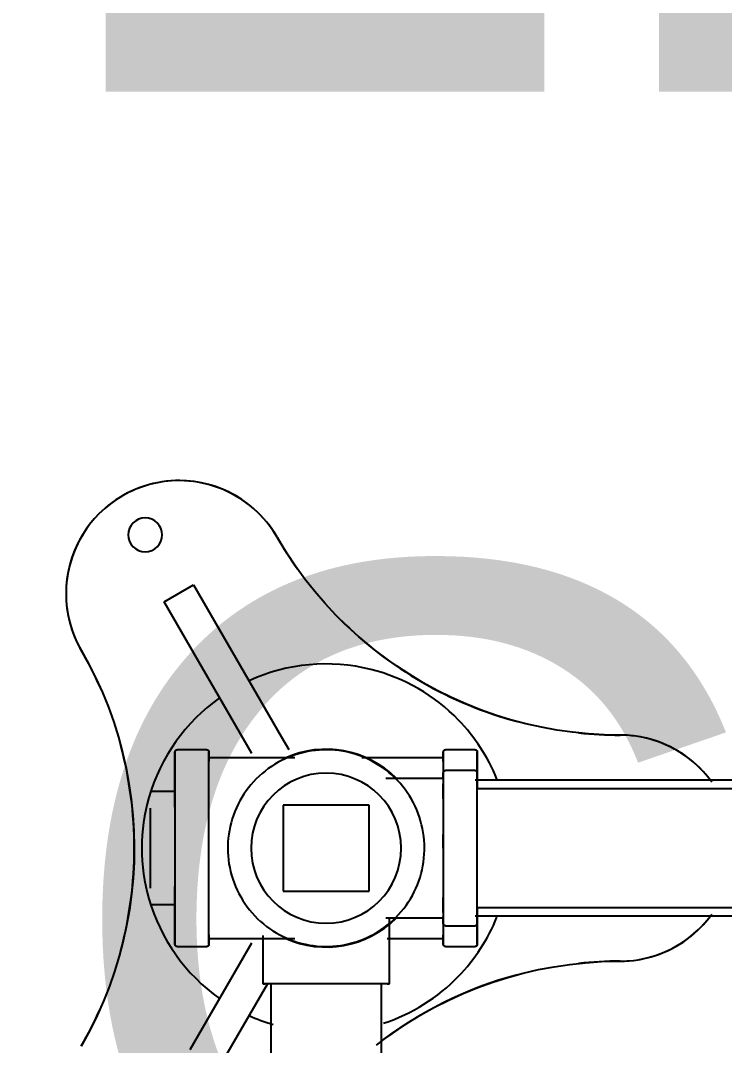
# Model space of a CAD drawing. Extents: x 14785 to 50894, y -3296 to 56414.
# Drawn here: x 39847.7 to 40045.3, y 44828.4 to 45116.4 of the extents above; entities that cross this region are included whole.
import ezdxf

# ---------------------------------------------------------------- set-up
doc = ezdxf.new("R2010")
doc.units = 0
doc.header["$MEASUREMENT"] = 0
doc.layers.add('A-Furniture', color=252, linetype='CONTINUOUS')
doc.layers.add('RM$TXT', color=4, linetype='CONTINUOUS')
doc.styles.add('Arial', font='arial.ttf')

msp = doc.modelspace()

# ---------------------------------------------------------------- linework, layer by layer
at = {"layer": 'A-Furniture'}
for p, q in [((39888.03, 44953.07), (39896.28, 44957.83)), ((39896.28, 44957.83), (39903.56, 44945.21)), ((39895.31, 44940.45), (39888.03, 44953.07)), ((39903.56, 44945.21), (39920.88, 44915.21)), ((39912.63, 44910.45), (39895.31, 44940.45)), ((39920.88, 44915.21), (39923, 44911.55)), ((39899.96, 44911.51), (39891.63, 44911.51)), ((39899.96, 44911.51), (39891.63, 44911.51)), ((39923.48, 44909.28), (39900.56, 44909.28)), ((39924.7, 44909.28), (39900.56, 44909.28)), ((39966.38, 44909.28), (39943.46, 44909.28)), ((39975.31, 44911.51), (39966.98, 44911.51)), ((39900.56, 44908.04), (39900.56, 44908.04)), ((39900.56, 44883.88), (39900.56, 44908.04)), ((39966.38, 44908.04), (39966.38, 44905.64)), ((39966.38, 44903.44), (39950.28, 44903.44)), ((39966.38, 44903.44), (39966.38, 44883.88)), ((39975.31, 44905.67), (39966.98, 44905.67)), ((39966.38, 44897.71), (39966.38, 44901.95)), ((39966.38, 44900.26), (39966.38, 44899.38)), ((40052.76, 44902.93), (39975.31, 44902.93)), ((40548.32, 44900.58), (39975.91, 44900.58)), ((39975.91, 44883.88), (39975.91, 44900.58)), ((39891.03, 44899.76), (39884.13, 44899.76)), ((39891.03, 44899.76), (39884.13, 44899.76)), ((39966.38, 44898.49), (39966.38, 44897.56)), ((39966.38, 44897.85), (39966.38, 44898.48)), ((39884.13, 44895.11), (39884.13, 44895.11)), ((39884.13, 44883.88), (39884.13, 44895.11)), ((39891.03, 44895.11), (39891.03, 44895.11)), ((39891.03, 44895.11), (39891.03, 44883.88)), ((39921.4, 44895.95), (39921.4, 44871.82)), ((39945.53, 44895.95), (39921.4, 44895.95)), ((39945.53, 44871.82), (39945.53, 44895.95)), ((39966.38, 44883.88), (39966.38, 44887.7)), ((39966.38, 44887.57), (39966.38, 44883.88)), ((39966.38, 44887.41), (39966.38, 44886.33)), ((39966.38, 44886.42), (39966.38, 44887.26)), ((39884.13, 44872.66), (39884.13, 44883.88)), ((39891.03, 44883.88), (39891.03, 44872.66)), ((39900.56, 44859.73), (39900.56, 44883.88)), ((39961.09, 44883.29), (39961.09, 44883.88)), ((39961.09, 44883.29), (39961.09, 44883.88)), ((39961.09, 44883.29), (39961.09, 44883.88)), ((39966.38, 44883.88), (39966.38, 44884.73)), ((39966.38, 44883.88), (39966.38, 44864.32)), ((39975.91, 44867.18), (39975.91, 44883.88)), ((39960.82, 44879.98), (39960.95, 44881.08)), ((39960.82, 44879.98), (39960.95, 44881.08)), ((39960.82, 44879.98), (39960.95, 44881.08)), ((39960.82, 44879.98), (39960.95, 44881.08)), ((39884.13, 44872.66), (39884.13, 44872.66)), ((39891.03, 44872.66), (39891.03, 44872.66)), ((39921.4, 44871.82), (39945.53, 44871.82)), ((39966.38, 44870.45), (39966.38, 44869.53)), ((39966.38, 44865.81), (39966.38, 44870.05)), ((39966.38, 44869.12), (39966.38, 44869.74)), ((39884.13, 44868.01), (39891.03, 44868.01)), ((39884.13, 44868.01), (39891.03, 44868.01)), ((39966.38, 44867.41), (39966.38, 44867.95)), ((39975.91, 44867.18), (40548.32, 44867.18)), ((39950.28, 44864.32), (39966.38, 44864.32)), ((39951.25, 44845.78), (39951.25, 44864.14)), ((39966.38, 44863.32), (39966.38, 44859.73)), ((39975.31, 44864.83), (40052.76, 44864.83)), ((39966.98, 44862.1), (39975.31, 44862.1)), ((39895.31, 44827.32), (39912.63, 44857.32)), ((39900.56, 44859.73), (39900.56, 44859.73)), ((39900.56, 44858.48), (39916.05, 44858.48)), ((39900.56, 44858.48), (39924.7, 44858.48)), ((39915.69, 44859.39), (39915.69, 44845.78)), ((39950.64, 44858.48), (39966.38, 44858.48)), ((39891.63, 44856.26), (39899.96, 44856.26)), ((39891.63, 44856.26), (39899.96, 44856.26)), ((39966.98, 44856.26), (39975.31, 44856.26)), ((39916.97, 44845.78), (39903.56, 44822.55)), ((39951.25, 44845.78), (39915.69, 44845.78)), ((39915.69, 44845.78), (39916.3, 44845.78)), ((39917.91, 44845.78), (39917.91, 44780.77)), ((39949.03, 44780.77), (39949.03, 44845.78)), ((39950.64, 44845.78), (39951.25, 44845.78))]:
    msp.add_line(p, q, dxfattribs=at)
at = {"layer": 'A-Furniture', "flags": 128}
for points in [[(39919.69, 44971.25), (39919.03, 44972.34), (39918.33, 44973.39), (39917.59, 44974.43), (39916.81, 44975.43), (39915.99, 44976.39), (39915.13, 44977.33), (39914.23, 44978.23), (39913.3, 44979.09), (39912.34, 44979.92), (39911.34, 44980.7), (39910.31, 44981.45), (39909.25, 44982.15), (39908.17, 44982.81), (39907.06, 44983.43), (39905.92, 44984), (39904.77, 44984.53), (39903.59, 44985.01), (39902.4, 44985.44), (39901.19, 44985.82), (39899.96, 44986.16), (39898.73, 44986.44), (39897.48, 44986.68), (39896.22, 44986.87), (39894.96, 44987), (39893.69, 44987.09), (39892.42, 44987.12), (39891.15, 44987.11), (39889.89, 44987.04), (39888.62, 44986.92), (39887.36, 44986.75), (39886.11, 44986.53), (39884.87, 44986.27), (39883.64, 44985.95), (39882.42, 44985.58), (39881.22, 44985.17), (39880.04, 44984.71), (39878.88, 44984.2), (39877.74, 44983.64), (39876.62, 44983.04), (39875.52, 44982.39), (39874.46, 44981.71), (39873.42, 44980.98), (39872.41, 44980.2), (39871.43, 44979.39), (39870.49, 44978.54), (39869.58, 44977.66), (39868.71, 44976.73), (39867.87, 44975.78), (39867.07, 44974.79), (39866.32, 44973.77), (39865.6, 44972.72), (39864.93, 44971.64), (39864.3, 44970.54), (39863.72, 44969.41), (39863.18, 44968.26), (39862.69, 44967.09), (39862.24, 44965.9), (39861.84, 44964.7), (39861.5, 44963.47), (39861.2, 44962.24), (39860.95, 44960.99), (39860.75, 44959.74), (39860.6, 44958.48), (39860.5, 44957.21), (39860.45, 44955.94), (39860.45, 44954.67), (39860.51, 44953.41), (39860.61, 44952.14), (39860.76, 44950.88), (39860.97, 44949.63), (39861.22, 44948.38), (39861.53, 44947.15), (39861.88, 44945.93), (39862.28, 44944.72), (39862.73, 44943.54), (39863.23, 44942.37), (39863.77, 44941.22), (39864.36, 44940.1), (39864.7, 44939.5)], [(40016.02, 44915.63), (40011.57, 44915.72), (40007.13, 44915.99), (40002.7, 44916.43), (39998.3, 44917.05), (39993.92, 44917.85), (39989.58, 44918.82), (39985.28, 44919.96), (39981.03, 44921.28), (39976.84, 44922.76), (39972.7, 44924.41), (39968.64, 44926.23), (39964.66, 44928.2), (39960.75, 44930.34), (39956.94, 44932.62), (39953.21, 44935.06), (39949.59, 44937.65), (39946.08, 44940.37), (39942.68, 44943.24), (39939.39, 44946.24), (39936.23, 44949.37), (39933.19, 44952.62), (39930.29, 44955.99), (39927.52, 44959.48), (39924.9, 44963.07), (39922.42, 44966.77), (39920.09, 44970.56), (39919.69, 44971.25)], [(39864.7, 44939.5), (39866.85, 44935.6), (39868.83, 44931.62), (39870.66, 44927.57), (39872.33, 44923.44), (39873.83, 44919.25), (39875.16, 44915.01), (39876.32, 44910.71), (39877.3, 44906.37), (39878.12, 44902), (39878.75, 44897.6), (39879.21, 44893.17), (39879.49, 44888.73), (39879.6, 44884.28), (39879.53, 44879.83), (39879.28, 44875.39), (39878.85, 44870.96), (39878.24, 44866.56), (39877.46, 44862.18), (39876.51, 44857.83), (39875.38, 44853.53), (39874.08, 44849.27), (39872.61, 44845.07), (39870.98, 44840.94), (39869.18, 44836.87), (39867.21, 44832.87), (39865.1, 44828.96), (39864.7, 44828.27)], [(40041.69, 44902.57), (40040.92, 44903.58), (40040.11, 44904.56), (40039.27, 44905.51), (40038.38, 44906.42), (40037.47, 44907.3), (40036.51, 44908.13), (40035.53, 44908.93), (40034.51, 44909.69), (40033.46, 44910.41), (40032.39, 44911.09), (40031.29, 44911.72), (40030.16, 44912.31), (40029.01, 44912.85), (40027.84, 44913.35), (40026.66, 44913.8), (40025.45, 44914.2), (40024.23, 44914.55), (40023, 44914.86), (40021.75, 44915.11), (40020.5, 44915.32), (40019.24, 44915.47), (40017.97, 44915.57), (40016.71, 44915.63), (40016.02, 44915.63)], [(39891.03, 44910.91), (39891.03, 44910.93), (39891.04, 44910.96), (39891.04, 44910.98), (39891.04, 44911), (39891.05, 44911.03), (39891.05, 44911.05), (39891.06, 44911.07), (39891.06, 44911.1), (39891.07, 44911.12), (39891.08, 44911.14), (39891.09, 44911.16), (39891.1, 44911.18), (39891.11, 44911.21), (39891.12, 44911.23), (39891.14, 44911.25), (39891.15, 44911.27), (39891.17, 44911.28), (39891.18, 44911.3), (39891.2, 44911.32), (39891.21, 44911.34), (39891.23, 44911.35), (39891.25, 44911.37), (39891.27, 44911.38), (39891.29, 44911.4), (39891.31, 44911.41), (39891.33, 44911.42), (39891.35, 44911.44), (39891.37, 44911.45), (39891.39, 44911.46), (39891.41, 44911.46), (39891.44, 44911.47), (39891.46, 44911.48), (39891.48, 44911.49), (39891.5, 44911.49), (39891.53, 44911.5), (39891.55, 44911.5), (39891.58, 44911.5), (39891.6, 44911.5), (39891.62, 44911.51), (39891.63, 44911.51)], [(39891.03, 44910.91), (39891.03, 44910.93), (39891.04, 44910.96), (39891.04, 44910.98), (39891.04, 44911), (39891.05, 44911.03), (39891.05, 44911.05), (39891.06, 44911.07), (39891.06, 44911.1), (39891.07, 44911.12), (39891.08, 44911.14), (39891.09, 44911.16), (39891.1, 44911.18), (39891.11, 44911.21), (39891.12, 44911.23), (39891.14, 44911.25), (39891.15, 44911.27), (39891.17, 44911.28), (39891.18, 44911.3), (39891.2, 44911.32), (39891.21, 44911.34), (39891.23, 44911.35), (39891.25, 44911.37), (39891.27, 44911.38), (39891.29, 44911.4), (39891.31, 44911.41), (39891.33, 44911.42), (39891.35, 44911.44), (39891.37, 44911.45), (39891.39, 44911.46), (39891.41, 44911.46), (39891.44, 44911.47), (39891.46, 44911.48), (39891.48, 44911.49), (39891.5, 44911.49), (39891.53, 44911.5), (39891.55, 44911.5), (39891.58, 44911.5), (39891.6, 44911.5), (39891.62, 44911.51), (39891.63, 44911.51)], [(39891.03, 44895.39), (39891.03, 44896.36), (39891.03, 44897.31), (39891.03, 44898.24), (39891.03, 44899.14), (39891.03, 44900.02), (39891.03, 44900.88), (39891.03, 44901.7), (39891.03, 44902.5), (39891.03, 44903.27), (39891.03, 44904.01), (39891.03, 44904.71), (39891.03, 44905.39), (39891.03, 44906.02), (39891.03, 44906.63), (39891.03, 44907.19), (39891.03, 44907.72), (39891.03, 44908.21), (39891.03, 44908.66), (39891.03, 44909.07), (39891.03, 44909.44), (39891.03, 44909.78), (39891.03, 44910.06), (39891.03, 44910.31), (39891.03, 44910.52), (39891.03, 44910.68), (39891.03, 44910.8), (39891.03, 44910.88), (39891.03, 44910.91)], [(39891.03, 44910.91), (39891.03, 44910.89), (39891.03, 44910.82), (39891.03, 44910.72), (39891.03, 44910.56), (39891.03, 44910.37), (39891.03, 44910.14), (39891.03, 44909.86), (39891.03, 44909.54), (39891.03, 44909.18), (39891.03, 44908.78), (39891.03, 44908.34), (39891.03, 44907.86), (39891.03, 44907.34), (39891.03, 44906.78), (39891.03, 44906.19), (39891.03, 44905.56), (39891.03, 44904.9), (39891.03, 44904.2), (39891.03, 44903.47), (39891.03, 44902.71), (39891.03, 44901.92), (39891.03, 44901.1), (39891.03, 44900.26), (39891.03, 44899.38), (39891.03, 44898.49), (39891.03, 44897.56), (39891.03, 44896.62), (39891.03, 44895.66), (39891.03, 44894.68)], [(39891.03, 44895.39), (39891.03, 44896.36), (39891.03, 44897.31), (39891.03, 44898.24), (39891.03, 44899.14), (39891.03, 44900.02), (39891.03, 44900.88), (39891.03, 44901.7), (39891.03, 44902.5), (39891.03, 44903.27), (39891.03, 44904.01), (39891.03, 44904.71), (39891.03, 44905.39), (39891.03, 44906.02), (39891.03, 44906.63), (39891.03, 44907.19), (39891.03, 44907.72), (39891.03, 44908.21), (39891.03, 44908.66), (39891.03, 44909.07), (39891.03, 44909.44), (39891.03, 44909.78), (39891.03, 44910.06), (39891.03, 44910.31), (39891.03, 44910.52), (39891.03, 44910.68), (39891.03, 44910.8), (39891.03, 44910.88), (39891.03, 44910.91)], [(39891.03, 44910.91), (39891.03, 44910.89), (39891.03, 44910.82), (39891.03, 44910.72), (39891.03, 44910.56), (39891.03, 44910.37), (39891.03, 44910.14), (39891.03, 44909.86), (39891.03, 44909.54), (39891.03, 44909.18), (39891.03, 44908.78), (39891.03, 44908.34), (39891.03, 44907.86), (39891.03, 44907.34), (39891.03, 44906.78), (39891.03, 44906.19), (39891.03, 44905.56), (39891.03, 44904.9), (39891.03, 44904.2), (39891.03, 44903.47), (39891.03, 44902.71), (39891.03, 44901.92), (39891.03, 44901.1), (39891.03, 44900.26), (39891.03, 44899.38), (39891.03, 44898.49), (39891.03, 44897.56), (39891.03, 44896.62), (39891.03, 44895.66), (39891.03, 44894.68), (39891.03, 44893.68), (39891.03, 44892.66), (39891.03, 44891.63), (39891.03, 44890.59), (39891.03, 44889.54), (39891.03, 44888.48), (39891.03, 44887.41), (39891.03, 44886.33), (39891.03, 44885.26), (39891.03, 44884.17), (39891.03, 44883.88)], [(39899.96, 44911.51), (39899.99, 44911.5), (39900.01, 44911.5), (39900.03, 44911.5), (39900.06, 44911.5), (39900.08, 44911.49), (39900.1, 44911.49), (39900.13, 44911.48), (39900.15, 44911.48), (39900.17, 44911.47), (39900.2, 44911.46), (39900.22, 44911.45), (39900.24, 44911.44), (39900.26, 44911.43), (39900.28, 44911.41), (39900.3, 44911.4), (39900.32, 44911.39), (39900.34, 44911.37), (39900.36, 44911.36), (39900.37, 44911.34), (39900.39, 44911.32), (39900.41, 44911.31), (39900.42, 44911.29), (39900.44, 44911.27), (39900.45, 44911.25), (39900.46, 44911.23), (39900.48, 44911.21), (39900.49, 44911.19), (39900.5, 44911.17), (39900.51, 44911.15), (39900.52, 44911.13), (39900.53, 44911.1), (39900.53, 44911.08), (39900.54, 44911.06), (39900.55, 44911.03), (39900.55, 44911.01), (39900.55, 44910.99), (39900.56, 44910.96), (39900.56, 44910.94), (39900.56, 44910.92), (39900.56, 44910.91)], [(39899.96, 44911.51), (39899.99, 44911.5), (39900.01, 44911.5), (39900.03, 44911.5), (39900.06, 44911.5), (39900.08, 44911.49), (39900.1, 44911.49), (39900.13, 44911.48), (39900.15, 44911.48), (39900.17, 44911.47), (39900.2, 44911.46), (39900.22, 44911.45), (39900.24, 44911.44), (39900.26, 44911.43), (39900.28, 44911.41), (39900.3, 44911.4), (39900.32, 44911.39), (39900.34, 44911.37), (39900.36, 44911.36), (39900.37, 44911.34), (39900.39, 44911.32), (39900.41, 44911.31), (39900.42, 44911.29), (39900.44, 44911.27), (39900.45, 44911.25), (39900.46, 44911.23), (39900.48, 44911.21), (39900.49, 44911.19), (39900.5, 44911.17), (39900.51, 44911.15), (39900.52, 44911.13), (39900.53, 44911.1), (39900.53, 44911.08), (39900.54, 44911.06), (39900.55, 44911.03), (39900.55, 44911.01), (39900.55, 44910.99), (39900.56, 44910.96), (39900.56, 44910.94), (39900.56, 44910.92), (39900.56, 44910.91)], [(39900.56, 44908.21), (39900.56, 44908.66), (39900.56, 44909.07), (39900.56, 44909.44), (39900.56, 44909.78), (39900.56, 44910.06), (39900.56, 44910.31), (39900.56, 44910.52), (39900.56, 44910.68), (39900.56, 44910.8), (39900.56, 44910.88), (39900.56, 44910.91)], [(39900.56, 44910.91), (39900.56, 44910.89), (39900.56, 44910.82), (39900.56, 44910.72), (39900.56, 44910.56), (39900.56, 44910.37), (39900.56, 44910.14), (39900.56, 44909.86), (39900.56, 44909.54), (39900.56, 44909.18), (39900.56, 44908.78), (39900.56, 44908.34)], [(39900.56, 44883.88), (39900.56, 44884.96), (39900.56, 44886.04), (39900.56, 44887.12), (39900.56, 44888.19), (39900.56, 44889.25), (39900.56, 44890.31), (39900.56, 44891.35), (39900.56, 44892.38), (39900.56, 44893.4), (39900.56, 44894.41), (39900.56, 44895.39), (39900.56, 44896.36), (39900.56, 44897.31), (39900.56, 44898.24), (39900.56, 44899.14), (39900.56, 44900.02), (39900.56, 44900.88), (39900.56, 44901.7), (39900.56, 44902.5), (39900.56, 44903.27), (39900.56, 44904.01), (39900.56, 44904.71), (39900.56, 44905.39), (39900.56, 44906.02), (39900.56, 44906.63), (39900.56, 44907.19), (39900.56, 44907.72), (39900.56, 44908.21), (39900.56, 44908.66), (39900.56, 44909.07), (39900.56, 44909.44), (39900.56, 44909.78), (39900.56, 44910.06), (39900.56, 44910.31), (39900.56, 44910.52), (39900.56, 44910.68), (39900.56, 44910.8), (39900.56, 44910.88), (39900.56, 44910.91)], [(39900.56, 44910.91), (39900.56, 44910.89), (39900.56, 44910.82), (39900.56, 44910.72), (39900.56, 44910.56), (39900.56, 44910.37), (39900.56, 44910.14), (39900.56, 44909.86), (39900.56, 44909.54), (39900.56, 44909.18), (39900.56, 44908.78), (39900.56, 44908.34)], [(39961.09, 44883.88), (39961.07, 44884.99), (39961, 44886.09), (39960.89, 44887.19), (39960.74, 44888.28), (39960.54, 44889.37), (39960.3, 44890.45), (39960.02, 44891.52), (39959.69, 44892.57), (39959.32, 44893.61), (39958.91, 44894.64), (39958.46, 44895.65), (39957.97, 44896.64), (39957.44, 44897.61), (39956.87, 44898.56), (39956.27, 44899.48), (39955.63, 44900.38), (39954.95, 44901.25), (39954.24, 44902.1), (39953.49, 44902.91), (39952.71, 44903.7), (39951.91, 44904.45), (39951.07, 44905.17), (39950.2, 44905.86), (39949.31, 44906.51), (39948.39, 44907.13), (39947.45, 44907.7), (39946.49, 44908.24), (39945.5, 44908.75), (39944.5, 44909.21), (39943.48, 44909.63), (39942.44, 44910.01), (39941.39, 44910.35), (39940.32, 44910.64), (39939.25, 44910.89), (39938.16, 44911.1), (39937.07, 44911.27), (39935.97, 44911.39), (39934.87, 44911.47), (39933.77, 44911.5), (39932.66, 44911.49), (39931.56, 44911.44), (39930.46, 44911.34), (39929.36, 44911.2), (39928.27, 44911.01), (39927.19, 44910.78), (39926.12, 44910.51), (39925.06, 44910.2), (39924.02, 44909.84), (39922.99, 44909.44), (39921.97, 44909), (39920.98, 44908.52), (39920, 44908), (39919.05, 44907.44), (39918.12, 44906.85), (39917.21, 44906.22), (39916.33, 44905.55), (39915.48, 44904.84), (39914.66, 44904.11), (39913.86, 44903.34), (39913.1, 44902.54), (39912.37, 44901.71), (39911.67, 44900.85), (39911.01, 44899.97), (39910.39, 44899.06), (39909.8, 44898.12), (39909.25, 44897.16), (39908.74, 44896.19), (39908.27, 44895.19), (39907.83, 44894.17), (39907.44, 44893.14), (39907.09, 44892.09), (39906.79, 44891.03), (39906.52, 44889.95), (39906.3, 44888.87), (39906.12, 44887.78), (39905.99, 44886.68), (39905.9, 44885.58), (39905.85, 44884.48), (39905.85, 44883.88)], [(39952.71, 44903.7), (39951.91, 44904.45), (39951.07, 44905.17), (39950.2, 44905.86), (39949.31, 44906.51), (39948.39, 44907.13), (39947.45, 44907.7), (39946.49, 44908.24), (39945.5, 44908.75), (39944.5, 44909.21), (39943.48, 44909.63), (39942.44, 44910.01), (39941.39, 44910.35), (39940.32, 44910.64), (39939.25, 44910.89), (39938.16, 44911.1), (39937.07, 44911.27), (39935.97, 44911.39), (39934.87, 44911.47), (39933.77, 44911.5), (39932.66, 44911.49), (39931.56, 44911.44), (39930.46, 44911.34), (39929.36, 44911.2), (39928.27, 44911.01), (39927.19, 44910.78), (39926.12, 44910.51), (39925.06, 44910.2), (39924.02, 44909.84), (39922.99, 44909.44), (39921.97, 44909), (39920.98, 44908.52), (39920, 44908), (39919.05, 44907.44), (39918.12, 44906.85), (39917.21, 44906.22), (39916.33, 44905.55), (39915.48, 44904.84), (39914.66, 44904.11), (39913.86, 44903.34), (39913.1, 44902.54), (39912.37, 44901.71), (39911.67, 44900.85), (39911.01, 44899.97), (39910.39, 44899.06), (39909.8, 44898.12), (39909.25, 44897.16), (39908.74, 44896.19), (39908.27, 44895.19), (39907.83, 44894.17), (39907.44, 44893.14), (39907.09, 44892.09), (39906.79, 44891.03), (39906.52, 44889.95), (39906.3, 44888.87), (39906.12, 44887.78), (39905.99, 44886.68), (39905.9, 44885.58), (39905.85, 44884.48), (39905.85, 44883.88)], [(39952.71, 44903.7), (39951.91, 44904.45), (39951.07, 44905.17), (39950.2, 44905.86), (39949.31, 44906.51), (39948.39, 44907.13), (39947.45, 44907.7), (39946.49, 44908.24), (39945.5, 44908.75), (39944.5, 44909.21), (39943.48, 44909.63), (39942.44, 44910.01), (39941.39, 44910.35), (39940.32, 44910.64), (39939.25, 44910.89), (39938.16, 44911.1), (39937.07, 44911.27), (39935.97, 44911.39), (39934.87, 44911.47), (39933.77, 44911.5), (39932.66, 44911.49), (39931.56, 44911.44), (39930.46, 44911.34), (39929.36, 44911.2), (39928.27, 44911.01), (39927.19, 44910.78), (39926.12, 44910.51), (39925.06, 44910.2), (39924.02, 44909.84), (39922.99, 44909.44), (39921.97, 44909), (39920.98, 44908.52), (39920, 44908), (39919.05, 44907.44), (39918.12, 44906.85), (39917.21, 44906.22), (39916.33, 44905.55), (39915.48, 44904.84), (39914.66, 44904.11), (39913.86, 44903.34), (39913.1, 44902.54), (39912.37, 44901.71), (39911.67, 44900.85), (39911.01, 44899.97), (39910.39, 44899.06), (39909.8, 44898.12), (39909.25, 44897.16), (39908.74, 44896.19), (39908.27, 44895.19), (39907.83, 44894.17), (39907.44, 44893.14), (39907.09, 44892.09), (39906.79, 44891.03), (39906.52, 44889.95), (39906.3, 44888.87), (39906.12, 44887.78), (39905.99, 44886.68), (39905.9, 44885.58), (39905.85, 44884.48), (39905.85, 44883.88)], [(39952.71, 44903.7), (39951.91, 44904.45), (39951.07, 44905.17), (39950.2, 44905.86), (39949.31, 44906.51), (39948.39, 44907.13), (39947.45, 44907.7), (39946.49, 44908.24), (39945.5, 44908.75), (39944.5, 44909.21), (39943.48, 44909.63), (39942.44, 44910.01), (39941.39, 44910.35), (39940.32, 44910.64), (39939.25, 44910.89), (39938.16, 44911.1), (39937.07, 44911.27), (39935.97, 44911.39), (39934.87, 44911.47), (39933.77, 44911.5), (39932.66, 44911.49), (39931.56, 44911.44), (39930.46, 44911.34), (39929.36, 44911.2), (39928.27, 44911.01), (39927.19, 44910.78), (39926.12, 44910.51), (39925.06, 44910.2), (39924.02, 44909.84), (39922.99, 44909.44), (39921.97, 44909), (39920.98, 44908.52)], [(39922.99, 44909.44), (39921.97, 44909), (39920.98, 44908.52)], [(39922.99, 44909.44), (39921.97, 44909), (39920.98, 44908.52)], [(39922.99, 44909.44), (39921.97, 44909), (39920.98, 44908.52)], [(39922.99, 44909.44), (39921.97, 44909), (39920.98, 44908.52)], [(39941.39, 44910.35), (39940.32, 44910.64), (39939.25, 44910.89), (39938.16, 44911.1), (39937.07, 44911.27), (39935.97, 44911.39), (39934.87, 44911.47), (39933.77, 44911.5), (39932.66, 44911.49), (39931.56, 44911.44), (39930.46, 44911.34), (39929.36, 44911.2), (39928.27, 44911.01), (39927.19, 44910.78), (39926.12, 44910.51)], [(39941.39, 44910.35), (39940.32, 44910.64), (39939.25, 44910.89), (39938.16, 44911.1), (39937.07, 44911.27), (39935.97, 44911.39), (39934.87, 44911.47), (39933.77, 44911.5), (39932.66, 44911.49), (39931.56, 44911.44), (39930.46, 44911.34), (39929.36, 44911.2), (39928.27, 44911.01), (39927.19, 44910.78), (39926.12, 44910.51)], [(39941.39, 44910.35), (39940.32, 44910.64), (39939.25, 44910.89), (39938.16, 44911.1), (39937.07, 44911.27), (39935.97, 44911.39), (39934.87, 44911.47), (39933.77, 44911.5), (39932.66, 44911.49), (39931.56, 44911.44), (39930.46, 44911.34), (39929.36, 44911.2), (39928.27, 44911.01), (39927.19, 44910.78), (39926.12, 44910.51)], [(39941.39, 44910.35), (39940.32, 44910.64), (39939.25, 44910.89), (39938.16, 44911.1), (39937.07, 44911.27), (39935.97, 44911.39), (39934.87, 44911.47), (39933.77, 44911.5), (39932.66, 44911.49), (39931.56, 44911.44), (39930.46, 44911.34), (39929.36, 44911.2), (39928.27, 44911.01), (39927.19, 44910.78), (39926.12, 44910.51)], [(39945.5, 44908.75), (39944.5, 44909.21), (39943.48, 44909.63)], [(39945.5, 44908.75), (39944.5, 44909.21), (39943.48, 44909.63)], [(39952.71, 44903.7), (39951.91, 44904.45), (39951.07, 44905.17), (39950.2, 44905.86), (39949.31, 44906.51), (39948.39, 44907.13), (39947.45, 44907.7), (39946.49, 44908.24), (39945.5, 44908.75), (39944.5, 44909.21), (39943.48, 44909.63)], [(39945.5, 44908.75), (39944.5, 44909.21), (39943.48, 44909.63)], [(39966.38, 44910.91), (39966.38, 44910.93), (39966.38, 44910.96), (39966.38, 44910.98), (39966.39, 44911), (39966.39, 44911.03), (39966.4, 44911.05), (39966.4, 44911.07), (39966.41, 44911.1), (39966.42, 44911.12), (39966.43, 44911.14), (39966.44, 44911.16), (39966.45, 44911.18), (39966.46, 44911.21), (39966.47, 44911.23), (39966.48, 44911.25), (39966.5, 44911.27), (39966.51, 44911.28), (39966.53, 44911.3), (39966.54, 44911.32), (39966.56, 44911.34), (39966.58, 44911.35), (39966.6, 44911.37), (39966.61, 44911.38), (39966.63, 44911.4), (39966.65, 44911.41), (39966.67, 44911.42), (39966.7, 44911.44), (39966.72, 44911.45), (39966.74, 44911.46), (39966.76, 44911.46), (39966.78, 44911.47), (39966.8, 44911.48), (39966.83, 44911.49), (39966.85, 44911.49), (39966.87, 44911.5), (39966.9, 44911.5), (39966.92, 44911.5), (39966.95, 44911.5), (39966.97, 44911.51), (39966.98, 44911.51)], [(39966.38, 44908.21), (39966.38, 44908.66), (39966.38, 44909.07), (39966.38, 44909.44), (39966.38, 44909.78), (39966.38, 44910.06), (39966.38, 44910.31), (39966.38, 44910.52), (39966.38, 44910.68), (39966.38, 44910.8), (39966.38, 44910.88), (39966.38, 44910.91)], [(39966.38, 44910.91), (39966.38, 44910.89), (39966.38, 44910.82), (39966.38, 44910.72), (39966.38, 44910.56), (39966.38, 44910.37), (39966.38, 44910.14), (39966.38, 44909.86), (39966.38, 44909.54), (39966.38, 44909.18), (39966.38, 44908.78), (39966.38, 44908.34), (39966.38, 44907.86), (39966.38, 44907.34), (39966.38, 44906.78), (39966.38, 44906.19), (39966.38, 44905.56), (39966.38, 44904.9), (39966.38, 44904.2), (39966.38, 44903.47)], [(39975.31, 44911.51), (39975.33, 44911.5), (39975.36, 44911.5), (39975.38, 44911.5), (39975.4, 44911.5), (39975.43, 44911.49), (39975.45, 44911.49), (39975.47, 44911.48), (39975.5, 44911.48), (39975.52, 44911.47), (39975.54, 44911.46), (39975.56, 44911.45), (39975.58, 44911.44), (39975.61, 44911.43), (39975.63, 44911.41), (39975.65, 44911.4), (39975.67, 44911.39), (39975.68, 44911.37), (39975.7, 44911.36), (39975.72, 44911.34), (39975.74, 44911.32), (39975.75, 44911.31), (39975.77, 44911.29), (39975.78, 44911.27), (39975.8, 44911.25), (39975.81, 44911.23), (39975.82, 44911.21), (39975.84, 44911.19), (39975.85, 44911.17), (39975.86, 44911.15), (39975.86, 44911.13), (39975.87, 44911.1), (39975.88, 44911.08), (39975.89, 44911.06), (39975.89, 44911.03), (39975.9, 44911.01), (39975.9, 44910.99), (39975.9, 44910.96), (39975.9, 44910.94), (39975.91, 44910.92), (39975.91, 44910.91)], [(39975.91, 44900.88), (39975.91, 44901.7), (39975.91, 44902.5), (39975.91, 44903.27), (39975.91, 44904.01), (39975.91, 44904.71), (39975.91, 44905.39), (39975.91, 44906.02), (39975.91, 44906.63), (39975.91, 44907.19), (39975.91, 44907.72), (39975.91, 44908.21), (39975.91, 44908.66), (39975.91, 44909.07), (39975.91, 44909.44), (39975.91, 44909.78), (39975.91, 44910.06), (39975.91, 44910.31), (39975.91, 44910.52), (39975.91, 44910.68), (39975.91, 44910.8), (39975.91, 44910.88), (39975.91, 44910.91)], [(39975.91, 44910.91), (39975.91, 44910.89), (39975.91, 44910.82), (39975.91, 44910.72), (39975.91, 44910.56), (39975.91, 44910.37), (39975.91, 44910.14), (39975.91, 44909.86), (39975.91, 44909.54), (39975.91, 44909.18), (39975.91, 44908.78), (39975.91, 44908.34), (39975.91, 44907.86), (39975.91, 44907.34), (39975.91, 44906.78), (39975.91, 44906.19), (39975.91, 44905.56), (39975.91, 44904.9), (39975.91, 44904.2), (39975.91, 44903.47), (39975.91, 44902.71)], [(39966.38, 44905.07), (39966.38, 44905.09), (39966.38, 44905.12), (39966.38, 44905.14), (39966.39, 44905.17), (39966.39, 44905.19), (39966.4, 44905.21), (39966.4, 44905.24), (39966.41, 44905.26), (39966.42, 44905.28), (39966.43, 44905.3), (39966.44, 44905.32), (39966.45, 44905.35), (39966.46, 44905.37), (39966.47, 44905.39), (39966.48, 44905.41), (39966.5, 44905.43), (39966.51, 44905.44), (39966.53, 44905.46), (39966.54, 44905.48), (39966.56, 44905.5), (39966.58, 44905.51), (39966.6, 44905.53), (39966.61, 44905.54), (39966.63, 44905.56), (39966.65, 44905.57), (39966.67, 44905.58), (39966.7, 44905.6), (39966.72, 44905.61), (39966.74, 44905.62), (39966.76, 44905.63), (39966.78, 44905.63), (39966.8, 44905.64), (39966.83, 44905.65), (39966.85, 44905.65), (39966.87, 44905.66), (39966.9, 44905.66), (39966.92, 44905.66), (39966.95, 44905.67), (39966.97, 44905.67), (39966.98, 44905.67)], [(39966.38, 44903.31), (39966.38, 44903.63), (39966.38, 44903.92), (39966.38, 44904.18), (39966.38, 44904.41), (39966.38, 44904.6), (39966.38, 44904.76), (39966.38, 44904.89), (39966.38, 44904.98), (39966.38, 44905.04), (39966.38, 44905.07)], [(39966.38, 44905.07), (39966.38, 44905.05), (39966.38, 44905), (39966.38, 44904.92), (39966.38, 44904.8), (39966.38, 44904.65), (39966.38, 44904.46), (39966.38, 44904.25), (39966.38, 44903.99), (39966.38, 44903.71), (39966.38, 44903.4), (39966.38, 44903.05), (39966.38, 44902.68), (39966.38, 44902.27), (39966.38, 44901.83), (39966.38, 44901.37), (39966.38, 44900.88), (39966.38, 44900.36), (39966.38, 44899.81), (39966.38, 44899.24), (39966.38, 44898.64), (39966.38, 44898.02), (39966.38, 44897.38), (39966.38, 44896.72), (39966.38, 44896.03), (39966.38, 44895.33), (39966.38, 44894.61), (39966.38, 44893.87), (39966.38, 44893.11), (39966.38, 44892.34), (39966.38, 44891.56), (39966.38, 44890.76), (39966.38, 44889.96), (39966.38, 44889.14), (39966.38, 44888.32), (39966.38, 44887.48), (39966.38, 44886.65), (39966.38, 44885.8), (39966.38, 44884.96), (39966.38, 44884.11), (39966.38, 44883.88)], [(39975.31, 44905.67), (39975.33, 44905.67), (39975.36, 44905.66), (39975.38, 44905.66), (39975.4, 44905.66), (39975.43, 44905.65), (39975.45, 44905.65), (39975.47, 44905.64), (39975.5, 44905.64), (39975.52, 44905.63), (39975.54, 44905.62), (39975.56, 44905.61), (39975.58, 44905.6), (39975.61, 44905.59), (39975.63, 44905.57), (39975.65, 44905.56), (39975.67, 44905.55), (39975.68, 44905.53), (39975.7, 44905.52), (39975.72, 44905.5), (39975.74, 44905.49), (39975.75, 44905.47), (39975.77, 44905.45), (39975.78, 44905.43), (39975.8, 44905.41), (39975.81, 44905.39), (39975.82, 44905.37), (39975.84, 44905.35), (39975.85, 44905.33), (39975.86, 44905.31), (39975.86, 44905.29), (39975.87, 44905.26), (39975.88, 44905.24), (39975.89, 44905.22), (39975.89, 44905.2), (39975.9, 44905.17), (39975.9, 44905.15), (39975.9, 44905.12), (39975.9, 44905.1), (39975.91, 44905.08), (39975.91, 44905.07)], [(39975.91, 44883.88), (39975.91, 44884.73), (39975.91, 44885.58), (39975.91, 44886.42), (39975.91, 44887.26), (39975.91, 44888.09), (39975.91, 44888.92), (39975.91, 44889.74), (39975.91, 44890.55), (39975.91, 44891.35), (39975.91, 44892.13), (39975.91, 44892.91), (39975.91, 44893.67), (39975.91, 44894.41), (39975.91, 44895.14), (39975.91, 44895.85), (39975.91, 44896.54), (39975.91, 44897.21), (39975.91, 44897.85), (39975.91, 44898.48), (39975.91, 44899.08), (39975.91, 44899.66), (39975.91, 44900.21), (39975.91, 44900.74), (39975.91, 44901.24), (39975.91, 44901.71), (39975.91, 44902.16), (39975.91, 44902.57), (39975.91, 44902.95), (39975.91, 44903.31), (39975.91, 44903.63), (39975.91, 44903.92), (39975.91, 44904.18), (39975.91, 44904.41), (39975.91, 44904.6), (39975.91, 44904.76), (39975.91, 44904.89), (39975.91, 44904.98), (39975.91, 44905.04), (39975.91, 44905.07)], [(39975.91, 44905.07), (39975.91, 44905.05), (39975.91, 44905), (39975.91, 44904.92), (39975.91, 44904.8), (39975.91, 44904.65), (39975.91, 44904.46), (39975.91, 44904.25), (39975.91, 44903.99), (39975.91, 44903.71), (39975.91, 44903.4), (39975.91, 44903.05), (39975.91, 44902.68), (39975.91, 44902.27), (39975.91, 44901.83), (39975.91, 44901.37), (39975.91, 44900.88), (39975.91, 44900.36)], [(39966.38, 44899.66), (39966.38, 44900.21), (39966.38, 44900.74)], [(39891.03, 44883.88), (39891.03, 44882.8), (39891.03, 44881.72), (39891.03, 44880.65), (39891.03, 44879.58), (39891.03, 44878.51), (39891.03, 44877.46), (39891.03, 44876.41), (39891.03, 44875.38), (39891.03, 44874.36), (39891.03, 44873.36), (39891.03, 44872.37), (39891.03, 44871.4), (39891.03, 44870.45), (39891.03, 44869.53), (39891.03, 44868.62), (39891.03, 44867.74), (39891.03, 44866.89), (39891.03, 44866.06), (39891.03, 44865.26), (39891.03, 44864.49), (39891.03, 44863.76), (39891.03, 44863.05), (39891.03, 44862.38), (39891.03, 44861.74), (39891.03, 44861.14), (39891.03, 44860.57), (39891.03, 44860.05), (39891.03, 44859.56), (39891.03, 44859.1), (39891.03, 44858.69), (39891.03, 44858.32), (39891.03, 44857.99), (39891.03, 44857.7), (39891.03, 44857.45), (39891.03, 44857.25), (39891.03, 44857.09), (39891.03, 44856.97), (39891.03, 44856.89), (39891.03, 44856.86)], [(39900.56, 44856.86), (39900.56, 44856.88), (39900.56, 44856.94), (39900.56, 44857.05), (39900.56, 44857.2), (39900.56, 44857.39), (39900.56, 44857.63), (39900.56, 44857.91), (39900.56, 44858.23), (39900.56, 44858.59), (39900.56, 44858.99), (39900.56, 44859.43), (39900.56, 44859.91), (39900.56, 44860.43), (39900.56, 44860.98), (39900.56, 44861.58), (39900.56, 44862.2), (39900.56, 44862.87), (39900.56, 44863.56), (39900.56, 44864.29), (39900.56, 44865.05), (39900.56, 44865.84), (39900.56, 44866.66), (39900.56, 44867.51), (39900.56, 44868.38), (39900.56, 44869.28), (39900.56, 44870.2), (39900.56, 44871.14), (39900.56, 44872.11), (39900.56, 44873.09), (39900.56, 44874.09), (39900.56, 44875.1), (39900.56, 44876.13), (39900.56, 44877.18), (39900.56, 44878.23), (39900.56, 44879.29), (39900.56, 44880.36), (39900.56, 44881.43), (39900.56, 44882.51), (39900.56, 44883.59), (39900.56, 44883.88)], [(39905.85, 44883.88), (39905.87, 44882.78), (39905.94, 44881.68), (39906.05, 44880.58), (39906.2, 44879.48), (39906.4, 44878.4), (39906.64, 44877.32), (39906.92, 44876.25), (39907.25, 44875.19), (39907.62, 44874.15), (39908.03, 44873.13), (39908.48, 44872.12), (39908.97, 44871.13), (39909.5, 44870.16), (39910.07, 44869.21), (39910.67, 44868.29), (39911.31, 44867.39), (39911.99, 44866.51), (39912.7, 44865.67), (39913.45, 44864.85), (39914.22, 44864.07), (39915.03, 44863.31), (39915.87, 44862.59), (39916.74, 44861.91), (39917.63, 44861.25), (39918.55, 44860.64), (39919.49, 44860.06), (39920.45, 44859.52), (39921.43, 44859.02), (39922.44, 44858.56), (39923.46, 44858.14), (39924.5, 44857.76), (39925.55, 44857.42), (39926.61, 44857.12), (39927.69, 44856.87), (39928.77, 44856.66), (39929.87, 44856.5), (39930.96, 44856.37), (39932.07, 44856.3), (39933.17, 44856.26), (39934.28, 44856.27), (39935.38, 44856.33), (39936.48, 44856.42), (39937.58, 44856.57), (39938.66, 44856.75), (39939.75, 44856.98), (39940.82, 44857.26), (39941.88, 44857.57), (39942.92, 44857.93), (39943.95, 44858.33), (39944.96, 44858.77), (39945.96, 44859.25), (39946.94, 44859.76), (39947.89, 44860.32), (39948.82, 44860.92), (39949.73, 44861.55), (39950.61, 44862.22), (39951.46, 44862.92), (39952.28, 44863.66), (39953.08, 44864.43), (39953.84, 44865.22), (39954.57, 44866.05), (39955.26, 44866.91), (39955.93, 44867.8), (39956.55, 44868.71), (39957.14, 44869.64), (39957.69, 44870.6), (39958.2, 44871.58), (39958.67, 44872.58), (39959.11, 44873.6), (39959.5, 44874.63), (39959.85, 44875.68), (39960.15, 44876.74), (39960.42, 44877.81), (39960.64, 44878.89), (39960.82, 44879.98), (39960.95, 44881.08), (39961.04, 44882.18), (39961.09, 44883.29), (39961.09, 44883.88)], [(39905.85, 44883.88), (39905.87, 44882.78), (39905.94, 44881.68), (39906.05, 44880.58), (39906.2, 44879.48), (39906.4, 44878.4), (39906.64, 44877.32), (39906.92, 44876.25), (39907.25, 44875.19), (39907.62, 44874.15), (39908.03, 44873.13), (39908.48, 44872.12), (39908.97, 44871.13), (39909.5, 44870.16), (39910.07, 44869.21), (39910.67, 44868.29), (39911.31, 44867.39), (39911.99, 44866.51), (39912.7, 44865.67), (39913.45, 44864.85), (39914.22, 44864.07), (39915.03, 44863.31), (39915.87, 44862.59), (39916.74, 44861.91), (39917.63, 44861.25), (39918.55, 44860.64), (39919.49, 44860.06), (39920.45, 44859.52), (39921.43, 44859.02), (39922.44, 44858.56), (39923.46, 44858.14), (39924.5, 44857.76), (39925.55, 44857.42), (39926.61, 44857.12), (39927.69, 44856.87), (39928.77, 44856.66), (39929.87, 44856.5), (39930.96, 44856.37), (39932.07, 44856.3), (39933.17, 44856.26), (39934.28, 44856.27), (39935.38, 44856.33), (39936.48, 44856.42), (39937.58, 44856.57), (39938.66, 44856.75), (39939.75, 44856.98), (39940.82, 44857.26), (39941.88, 44857.57), (39942.92, 44857.93), (39943.95, 44858.33), (39944.96, 44858.77), (39945.96, 44859.25), (39946.94, 44859.76), (39947.89, 44860.32), (39948.82, 44860.92), (39949.73, 44861.55), (39950.61, 44862.22), (39951.46, 44862.92), (39952.28, 44863.66), (39953.08, 44864.43)], [(39905.85, 44883.88), (39905.87, 44882.78), (39905.94, 44881.68), (39906.05, 44880.58), (39906.2, 44879.48), (39906.4, 44878.4), (39906.64, 44877.32), (39906.92, 44876.25), (39907.25, 44875.19), (39907.62, 44874.15), (39908.03, 44873.13), (39908.48, 44872.12), (39908.97, 44871.13), (39909.5, 44870.16), (39910.07, 44869.21), (39910.67, 44868.29), (39911.31, 44867.39), (39911.99, 44866.51), (39912.7, 44865.67), (39913.45, 44864.85), (39914.22, 44864.07), (39915.03, 44863.31), (39915.87, 44862.59), (39916.74, 44861.91), (39917.63, 44861.25), (39918.55, 44860.64), (39919.49, 44860.06), (39920.45, 44859.52), (39921.43, 44859.02), (39922.44, 44858.56), (39923.46, 44858.14), (39924.5, 44857.76), (39925.55, 44857.42), (39926.61, 44857.12), (39927.69, 44856.87), (39928.77, 44856.66), (39929.87, 44856.5), (39930.96, 44856.37), (39932.07, 44856.3), (39933.17, 44856.26), (39934.28, 44856.27), (39935.38, 44856.33), (39936.48, 44856.42), (39937.58, 44856.57), (39938.66, 44856.75), (39939.75, 44856.98), (39940.82, 44857.26), (39941.88, 44857.57), (39942.92, 44857.93), (39943.95, 44858.33), (39944.96, 44858.77), (39945.96, 44859.25), (39946.94, 44859.76), (39947.89, 44860.32), (39948.82, 44860.92), (39949.73, 44861.55), (39950.61, 44862.22), (39951.46, 44862.92), (39952.28, 44863.66), (39953.08, 44864.43)], [(39966.38, 44885.26), (39966.38, 44884.17), (39966.38, 44883.88)], [(39966.38, 44883.88), (39966.38, 44883.04), (39966.38, 44882.19), (39966.38, 44881.35), (39966.38, 44880.51), (39966.38, 44879.67), (39966.38, 44878.85), (39966.38, 44878.03), (39966.38, 44877.22), (39966.38, 44876.42), (39966.38, 44875.63), (39966.38, 44874.86), (39966.38, 44874.1), (39966.38, 44873.36), (39966.38, 44872.63), (39966.38, 44871.92), (39966.38, 44871.23), (39966.38, 44870.56), (39966.38, 44869.91), (39966.38, 44869.29), (39966.38, 44868.68), (39966.38, 44868.11), (39966.38, 44867.55), (39966.38, 44867.03), (39966.38, 44866.53), (39966.38, 44866.05), (39966.38, 44865.61), (39966.38, 44865.2), (39966.38, 44864.81), (39966.38, 44864.46), (39966.38, 44864.13), (39966.38, 44863.84), (39966.38, 44863.58), (39966.38, 44863.36), (39966.38, 44863.16), (39966.38, 44863), (39966.38, 44862.88), (39966.38, 44862.78), (39966.38, 44862.72), (39966.38, 44862.7)], [(39975.91, 44862.7), (39975.91, 44862.71), (39975.91, 44862.76), (39975.91, 44862.85), (39975.91, 44862.97), (39975.91, 44863.12), (39975.91, 44863.3), (39975.91, 44863.52), (39975.91, 44863.77), (39975.91, 44864.05), (39975.91, 44864.37), (39975.91, 44864.71), (39975.91, 44865.09), (39975.91, 44865.5), (39975.91, 44865.93), (39975.91, 44866.4), (39975.91, 44866.89), (39975.91, 44867.41), (39975.91, 44867.95), (39975.91, 44868.53), (39975.91, 44869.12), (39975.91, 44869.74), (39975.91, 44870.38), (39975.91, 44871.05), (39975.91, 44871.73), (39975.91, 44872.44), (39975.91, 44873.16), (39975.91, 44873.9), (39975.91, 44874.65), (39975.91, 44875.42), (39975.91, 44876.21), (39975.91, 44877), (39975.91, 44877.81), (39975.91, 44878.62), (39975.91, 44879.45), (39975.91, 44880.28), (39975.91, 44881.12), (39975.91, 44881.96), (39975.91, 44882.81), (39975.91, 44883.65), (39975.91, 44883.88)], [(39891.03, 44856.86), (39891.03, 44856.88), (39891.03, 44856.94), (39891.03, 44857.05), (39891.03, 44857.2), (39891.03, 44857.39), (39891.03, 44857.63), (39891.03, 44857.91), (39891.03, 44858.23), (39891.03, 44858.59), (39891.03, 44858.99), (39891.03, 44859.43), (39891.03, 44859.91), (39891.03, 44860.43), (39891.03, 44860.98), (39891.03, 44861.58), (39891.03, 44862.2), (39891.03, 44862.87), (39891.03, 44863.56), (39891.03, 44864.29), (39891.03, 44865.05), (39891.03, 44865.84), (39891.03, 44866.66), (39891.03, 44867.51), (39891.03, 44868.38), (39891.03, 44869.28), (39891.03, 44870.2), (39891.03, 44871.14), (39891.03, 44872.11), (39891.03, 44873.09)], [(39891.03, 44856.86), (39891.03, 44856.88), (39891.03, 44856.94), (39891.03, 44857.05), (39891.03, 44857.2), (39891.03, 44857.39), (39891.03, 44857.63), (39891.03, 44857.91), (39891.03, 44858.23), (39891.03, 44858.59), (39891.03, 44858.99), (39891.03, 44859.43), (39891.03, 44859.91), (39891.03, 44860.43), (39891.03, 44860.98), (39891.03, 44861.58), (39891.03, 44862.2), (39891.03, 44862.87), (39891.03, 44863.56), (39891.03, 44864.29), (39891.03, 44865.05), (39891.03, 44865.84), (39891.03, 44866.66), (39891.03, 44867.51), (39891.03, 44868.38), (39891.03, 44869.28), (39891.03, 44870.2), (39891.03, 44871.14), (39891.03, 44872.11), (39891.03, 44873.09)], [(39891.03, 44872.37), (39891.03, 44871.4), (39891.03, 44870.45), (39891.03, 44869.53), (39891.03, 44868.62), (39891.03, 44867.74), (39891.03, 44866.89), (39891.03, 44866.06), (39891.03, 44865.26), (39891.03, 44864.49), (39891.03, 44863.76), (39891.03, 44863.05), (39891.03, 44862.38), (39891.03, 44861.74), (39891.03, 44861.14), (39891.03, 44860.57), (39891.03, 44860.05), (39891.03, 44859.56), (39891.03, 44859.1), (39891.03, 44858.69), (39891.03, 44858.32), (39891.03, 44857.99), (39891.03, 44857.7), (39891.03, 44857.45), (39891.03, 44857.25), (39891.03, 44857.09), (39891.03, 44856.97), (39891.03, 44856.89), (39891.03, 44856.86)], [(39966.38, 44868.62), (39966.38, 44867.74), (39966.38, 44866.89)], [(39975.91, 44856.86), (39975.91, 44856.88), (39975.91, 44856.94), (39975.91, 44857.05), (39975.91, 44857.2), (39975.91, 44857.39), (39975.91, 44857.63), (39975.91, 44857.91), (39975.91, 44858.23), (39975.91, 44858.59), (39975.91, 44858.99), (39975.91, 44859.43), (39975.91, 44859.91), (39975.91, 44860.43), (39975.91, 44860.98), (39975.91, 44861.58), (39975.91, 44862.2), (39975.91, 44862.87), (39975.91, 44863.56), (39975.91, 44864.29), (39975.91, 44865.05), (39975.91, 44865.84), (39975.91, 44866.66), (39975.91, 44867.51)], [(39975.91, 44867.03), (39975.91, 44866.53), (39975.91, 44866.05), (39975.91, 44865.61), (39975.91, 44865.2), (39975.91, 44864.81), (39975.91, 44864.46), (39975.91, 44864.13), (39975.91, 44863.84), (39975.91, 44863.58), (39975.91, 44863.36), (39975.91, 44863.16), (39975.91, 44863), (39975.91, 44862.88), (39975.91, 44862.78), (39975.91, 44862.72), (39975.91, 44862.7)], [(39921.43, 44859.02), (39922.44, 44858.56), (39923.46, 44858.14), (39924.5, 44857.76), (39925.55, 44857.42), (39926.61, 44857.12), (39927.69, 44856.87), (39928.77, 44856.66), (39929.87, 44856.5), (39930.96, 44856.37), (39932.07, 44856.3), (39933.17, 44856.26), (39934.28, 44856.27), (39935.38, 44856.33), (39936.48, 44856.42), (39937.58, 44856.57), (39938.66, 44856.75), (39939.75, 44856.98), (39940.82, 44857.26), (39941.88, 44857.57), (39942.92, 44857.93), (39943.95, 44858.33), (39944.96, 44858.77), (39945.96, 44859.25), (39946.94, 44859.76), (39947.89, 44860.32), (39948.82, 44860.92), (39949.73, 44861.55), (39950.61, 44862.22), (39951.46, 44862.92), (39952.28, 44863.66), (39953.08, 44864.43)], [(39950.61, 44862.22), (39951.46, 44862.92), (39952.28, 44863.66), (39953.08, 44864.43)], [(39966.38, 44862.7), (39966.38, 44862.71), (39966.38, 44862.76), (39966.38, 44862.85), (39966.38, 44862.97), (39966.38, 44863.12), (39966.38, 44863.3), (39966.38, 44863.52), (39966.38, 44863.77), (39966.38, 44864.05), (39966.38, 44864.37), (39966.38, 44864.71)], [(39966.38, 44864.49), (39966.38, 44863.76), (39966.38, 44863.05), (39966.38, 44862.38), (39966.38, 44861.74), (39966.38, 44861.14), (39966.38, 44860.57), (39966.38, 44860.05), (39966.38, 44859.56), (39966.38, 44859.1), (39966.38, 44858.69), (39966.38, 44858.32), (39966.38, 44857.99), (39966.38, 44857.7), (39966.38, 44857.45), (39966.38, 44857.25), (39966.38, 44857.09), (39966.38, 44856.97), (39966.38, 44856.89), (39966.38, 44856.86)], [(39975.91, 44864.49), (39975.91, 44863.76), (39975.91, 44863.05), (39975.91, 44862.38), (39975.91, 44861.74), (39975.91, 44861.14), (39975.91, 44860.57), (39975.91, 44860.05), (39975.91, 44859.56), (39975.91, 44859.1), (39975.91, 44858.69), (39975.91, 44858.32), (39975.91, 44857.99), (39975.91, 44857.7), (39975.91, 44857.45), (39975.91, 44857.25), (39975.91, 44857.09), (39975.91, 44856.97), (39975.91, 44856.89), (39975.91, 44856.86)], [(40016.02, 44852.13), (40017.29, 44852.16), (40018.56, 44852.23), (40019.82, 44852.36), (40021.08, 44852.54), (40022.33, 44852.77), (40023.57, 44853.04), (40024.79, 44853.37), (40026.01, 44853.74), (40027.2, 44854.17), (40028.38, 44854.64), (40029.54, 44855.16), (40030.68, 44855.72), (40031.8, 44856.33), (40032.88, 44856.98), (40033.95, 44857.68), (40034.98, 44858.42), (40035.98, 44859.19), (40036.95, 44860.01), (40037.89, 44860.87), (40038.8, 44861.76), (40039.66, 44862.69), (40040.49, 44863.65), (40041.28, 44864.65)], [(39966.98, 44862.1), (39966.95, 44862.1), (39966.93, 44862.1), (39966.9, 44862.1), (39966.88, 44862.11), (39966.86, 44862.11), (39966.83, 44862.12), (39966.81, 44862.12), (39966.79, 44862.13), (39966.77, 44862.14), (39966.74, 44862.15), (39966.72, 44862.16), (39966.7, 44862.17), (39966.68, 44862.18), (39966.66, 44862.19), (39966.64, 44862.2), (39966.62, 44862.22), (39966.6, 44862.23), (39966.58, 44862.25), (39966.57, 44862.26), (39966.55, 44862.28), (39966.53, 44862.3), (39966.52, 44862.32), (39966.5, 44862.33), (39966.49, 44862.35), (39966.47, 44862.37), (39966.46, 44862.39), (39966.45, 44862.41), (39966.44, 44862.44), (39966.43, 44862.46), (39966.42, 44862.48), (39966.41, 44862.5), (39966.41, 44862.52), (39966.4, 44862.55), (39966.39, 44862.57), (39966.39, 44862.59), (39966.39, 44862.62), (39966.38, 44862.64), (39966.38, 44862.66), (39966.38, 44862.69), (39966.38, 44862.7)], [(39975.91, 44862.7), (39975.9, 44862.67), (39975.9, 44862.65), (39975.9, 44862.62), (39975.9, 44862.6), (39975.89, 44862.58), (39975.89, 44862.55), (39975.88, 44862.53), (39975.88, 44862.51), (39975.87, 44862.49), (39975.86, 44862.46), (39975.85, 44862.44), (39975.84, 44862.42), (39975.83, 44862.4), (39975.81, 44862.38), (39975.8, 44862.36), (39975.79, 44862.34), (39975.77, 44862.32), (39975.76, 44862.3), (39975.74, 44862.28), (39975.72, 44862.27), (39975.71, 44862.25), (39975.69, 44862.24), (39975.67, 44862.22), (39975.65, 44862.21), (39975.63, 44862.19), (39975.61, 44862.18), (39975.59, 44862.17), (39975.57, 44862.16), (39975.55, 44862.15), (39975.53, 44862.14), (39975.5, 44862.13), (39975.48, 44862.12), (39975.46, 44862.12), (39975.43, 44862.11), (39975.41, 44862.11), (39975.39, 44862.1), (39975.36, 44862.1), (39975.34, 44862.1), (39975.32, 44862.1), (39975.31, 44862.1)], [(39900.56, 44859.56), (39900.56, 44859.1), (39900.56, 44858.69), (39900.56, 44858.32), (39900.56, 44857.99), (39900.56, 44857.7), (39900.56, 44857.45), (39900.56, 44857.25), (39900.56, 44857.09), (39900.56, 44856.97), (39900.56, 44856.89), (39900.56, 44856.86)], [(39900.56, 44859.56), (39900.56, 44859.1), (39900.56, 44858.69), (39900.56, 44858.32), (39900.56, 44857.99), (39900.56, 44857.7), (39900.56, 44857.45), (39900.56, 44857.25), (39900.56, 44857.09), (39900.56, 44856.97), (39900.56, 44856.89), (39900.56, 44856.86)], [(39900.56, 44856.86), (39900.56, 44856.88), (39900.56, 44856.94), (39900.56, 44857.05), (39900.56, 44857.2), (39900.56, 44857.39), (39900.56, 44857.63), (39900.56, 44857.91), (39900.56, 44858.23), (39900.56, 44858.59), (39900.56, 44858.99), (39900.56, 44859.43)], [(39966.38, 44856.86), (39966.38, 44856.88), (39966.38, 44856.94), (39966.38, 44857.05), (39966.38, 44857.2), (39966.38, 44857.39), (39966.38, 44857.63), (39966.38, 44857.91), (39966.38, 44858.23), (39966.38, 44858.59), (39966.38, 44858.99), (39966.38, 44859.43)], [(39891.63, 44856.26), (39891.61, 44856.26), (39891.58, 44856.26), (39891.56, 44856.26), (39891.53, 44856.27), (39891.51, 44856.27), (39891.49, 44856.28), (39891.46, 44856.28), (39891.44, 44856.29), (39891.42, 44856.3), (39891.4, 44856.31), (39891.38, 44856.32), (39891.35, 44856.33), (39891.33, 44856.34), (39891.31, 44856.35), (39891.29, 44856.36), (39891.27, 44856.38), (39891.25, 44856.39), (39891.24, 44856.41), (39891.22, 44856.42), (39891.2, 44856.44), (39891.19, 44856.46), (39891.17, 44856.48), (39891.16, 44856.49), (39891.14, 44856.51), (39891.13, 44856.53), (39891.12, 44856.55), (39891.1, 44856.58), (39891.09, 44856.6), (39891.08, 44856.62), (39891.07, 44856.64), (39891.07, 44856.66), (39891.06, 44856.68), (39891.05, 44856.71), (39891.05, 44856.73), (39891.04, 44856.75), (39891.04, 44856.78), (39891.04, 44856.8), (39891.03, 44856.83), (39891.03, 44856.85), (39891.03, 44856.86)], [(39891.63, 44856.26), (39891.61, 44856.26), (39891.58, 44856.26), (39891.56, 44856.26), (39891.53, 44856.27), (39891.51, 44856.27), (39891.49, 44856.28), (39891.46, 44856.28), (39891.44, 44856.29), (39891.42, 44856.3), (39891.4, 44856.31), (39891.38, 44856.32), (39891.35, 44856.33), (39891.33, 44856.34), (39891.31, 44856.35), (39891.29, 44856.36), (39891.27, 44856.38), (39891.25, 44856.39), (39891.24, 44856.41), (39891.22, 44856.42), (39891.2, 44856.44), (39891.19, 44856.46), (39891.17, 44856.48), (39891.16, 44856.49), (39891.14, 44856.51), (39891.13, 44856.53), (39891.12, 44856.55), (39891.1, 44856.58), (39891.09, 44856.6), (39891.08, 44856.62), (39891.07, 44856.64), (39891.07, 44856.66), (39891.06, 44856.68), (39891.05, 44856.71), (39891.05, 44856.73), (39891.04, 44856.75), (39891.04, 44856.78), (39891.04, 44856.8), (39891.03, 44856.83), (39891.03, 44856.85), (39891.03, 44856.86)], [(39900.56, 44856.86), (39900.56, 44856.83), (39900.56, 44856.81), (39900.55, 44856.78), (39900.55, 44856.76), (39900.55, 44856.74), (39900.54, 44856.71), (39900.54, 44856.69), (39900.53, 44856.67), (39900.52, 44856.65), (39900.51, 44856.62), (39900.5, 44856.6), (39900.49, 44856.58), (39900.48, 44856.56), (39900.47, 44856.54), (39900.45, 44856.52), (39900.44, 44856.5), (39900.43, 44856.48), (39900.41, 44856.46), (39900.39, 44856.45), (39900.38, 44856.43), (39900.36, 44856.41), (39900.34, 44856.4), (39900.32, 44856.38), (39900.3, 44856.37), (39900.29, 44856.35), (39900.26, 44856.34), (39900.24, 44856.33), (39900.22, 44856.32), (39900.2, 44856.31), (39900.18, 44856.3), (39900.16, 44856.29), (39900.13, 44856.29), (39900.11, 44856.28), (39900.09, 44856.27), (39900.06, 44856.27), (39900.04, 44856.27), (39900.02, 44856.26), (39899.99, 44856.26), (39899.97, 44856.26), (39899.96, 44856.26)], [(39900.56, 44856.86), (39900.56, 44856.83), (39900.56, 44856.81), (39900.55, 44856.78), (39900.55, 44856.76), (39900.55, 44856.74), (39900.54, 44856.71), (39900.54, 44856.69), (39900.53, 44856.67), (39900.52, 44856.65), (39900.51, 44856.62), (39900.5, 44856.6), (39900.49, 44856.58), (39900.48, 44856.56), (39900.47, 44856.54), (39900.45, 44856.52), (39900.44, 44856.5), (39900.43, 44856.48), (39900.41, 44856.46), (39900.39, 44856.45), (39900.38, 44856.43), (39900.36, 44856.41), (39900.34, 44856.4), (39900.32, 44856.38), (39900.3, 44856.37), (39900.29, 44856.35), (39900.26, 44856.34), (39900.24, 44856.33), (39900.22, 44856.32), (39900.2, 44856.31), (39900.18, 44856.3), (39900.16, 44856.29), (39900.13, 44856.29), (39900.11, 44856.28), (39900.09, 44856.27), (39900.06, 44856.27), (39900.04, 44856.27), (39900.02, 44856.26), (39899.99, 44856.26), (39899.97, 44856.26), (39899.96, 44856.26)], [(39966.98, 44856.26), (39966.95, 44856.26), (39966.93, 44856.26), (39966.9, 44856.26), (39966.88, 44856.27), (39966.86, 44856.27), (39966.83, 44856.28), (39966.81, 44856.28), (39966.79, 44856.29), (39966.77, 44856.3), (39966.74, 44856.31), (39966.72, 44856.32), (39966.7, 44856.33), (39966.68, 44856.34), (39966.66, 44856.35), (39966.64, 44856.36), (39966.62, 44856.38), (39966.6, 44856.39), (39966.58, 44856.41), (39966.57, 44856.42), (39966.55, 44856.44), (39966.53, 44856.46), (39966.52, 44856.48), (39966.5, 44856.49), (39966.49, 44856.51), (39966.47, 44856.53), (39966.46, 44856.55), (39966.45, 44856.58), (39966.44, 44856.6), (39966.43, 44856.62), (39966.42, 44856.64), (39966.41, 44856.66), (39966.41, 44856.68), (39966.4, 44856.71), (39966.39, 44856.73), (39966.39, 44856.75), (39966.39, 44856.78), (39966.38, 44856.8), (39966.38, 44856.83), (39966.38, 44856.85), (39966.38, 44856.86)], [(39975.91, 44856.86), (39975.9, 44856.83), (39975.9, 44856.81), (39975.9, 44856.78), (39975.9, 44856.76), (39975.89, 44856.74), (39975.89, 44856.71), (39975.88, 44856.69), (39975.88, 44856.67), (39975.87, 44856.65), (39975.86, 44856.62), (39975.85, 44856.6), (39975.84, 44856.58), (39975.83, 44856.56), (39975.81, 44856.54), (39975.8, 44856.52), (39975.79, 44856.5), (39975.77, 44856.48), (39975.76, 44856.46), (39975.74, 44856.45), (39975.72, 44856.43), (39975.71, 44856.41), (39975.69, 44856.4), (39975.67, 44856.38), (39975.65, 44856.37), (39975.63, 44856.35), (39975.61, 44856.34), (39975.59, 44856.33), (39975.57, 44856.32), (39975.55, 44856.31), (39975.53, 44856.3), (39975.5, 44856.29), (39975.48, 44856.29), (39975.46, 44856.28), (39975.43, 44856.27), (39975.41, 44856.27), (39975.39, 44856.27), (39975.36, 44856.26), (39975.34, 44856.26), (39975.32, 44856.26), (39975.31, 44856.26)], [(39948.95, 44829.64), (39952.55, 44832.25), (39956.26, 44834.72), (39960.06, 44837.03), (39963.95, 44839.19), (39967.92, 44841.19), (39971.97, 44843.04), (39976.09, 44844.72), (39980.27, 44846.23), (39984.51, 44847.58), (39988.8, 44848.75), (39993.14, 44849.75), (39997.51, 44850.58), (40001.91, 44851.23), (40006.33, 44851.71), (40010.77, 44852.01), (40015.22, 44852.13), (40016.02, 44852.13)]]:
    msp.add_lwpolyline(points, dxfattribs=at)
at = {"layer": 'A-Furniture'}
for centre, radius, start, end in [((39892.19, 44955.37), 31.75, 30, 210), ((39882.67, 44971.87), 4.76, 90, 270), ((39882.67, 44971.87), 4.76, 270, 90), ((40016.02, 45026.86), 111.23, 210, 215.4158), ((40016.02, 45026.86), 111.23, 225, 255), ((39768.37, 44883.88), 111.23, 23.9741, 30), ((39933.47, 44883.88), 51.75, 75.9571, 114.6703), ((39933.47, 44883.88), 51.75, 44.0429, 75.9571), ((39933.47, 44883.88), 51.75, 125.2845, 164.0429), ((39933.47, 44883.88), 51.75, 22.0215, 44.0429), ((40016.02, 45026.86), 111.23, 263.9741, 270), ((40016.02, 44883.88), 31.75, 35.7619, 90), ((39768.37, 44883.88), 111.23, 345, 15), ((39933.47, 44883.88), 27.78, 45.0368, 114.3631), ((39933.47, 44883.88), 21.08, 90, 270), ((39933.47, 44883.88), 21.08, 270, 90), ((39933.47, 44883.88), 51.75, 164.0429, 180), ((39933.47, 44883.88), 51.75, 180, 195.9571), ((39933.47, 44883.88), 51.75, 195.9571, 234.6632), ((39933.47, 44883.88), 27.78, 245.6369, 314.9632), ((39933.47, 44883.88), 51.75, 315.9571, 337.9785), ((40016.02, 44883.88), 31.75, 270, 324.2381), ((40016.02, 44740.9), 111.23, 90, 96.0259), ((40016.02, 44740.9), 111.23, 105, 128.0337), ((39933.47, 44883.88), 51.75, 288.178, 315.9571), ((39768.37, 44883.88), 111.23, 330, 336.0259), ((39933.47, 44883.88), 51.75, 245.2727, 253.2942)]:
    msp.add_arc(centre, radius, start, end, dxfattribs=at)

# ---------------------------------------------------------------- texts
at = {"layer": 'RM$TXT', "insert": (39786.57, 44760.11), "char_height": 200, "attachment_point": 8, "style": 'Arial'}
msp.add_mtext('461D^M^JRENT^M^JRNT/STORE^M^J1.20^M^JLSD-LTU LNDLRD^M^JSOLVAY CHEMICALS PTY LTD^M^J', dxfattribs=at)

doc.saveas('drawing.dxf')
